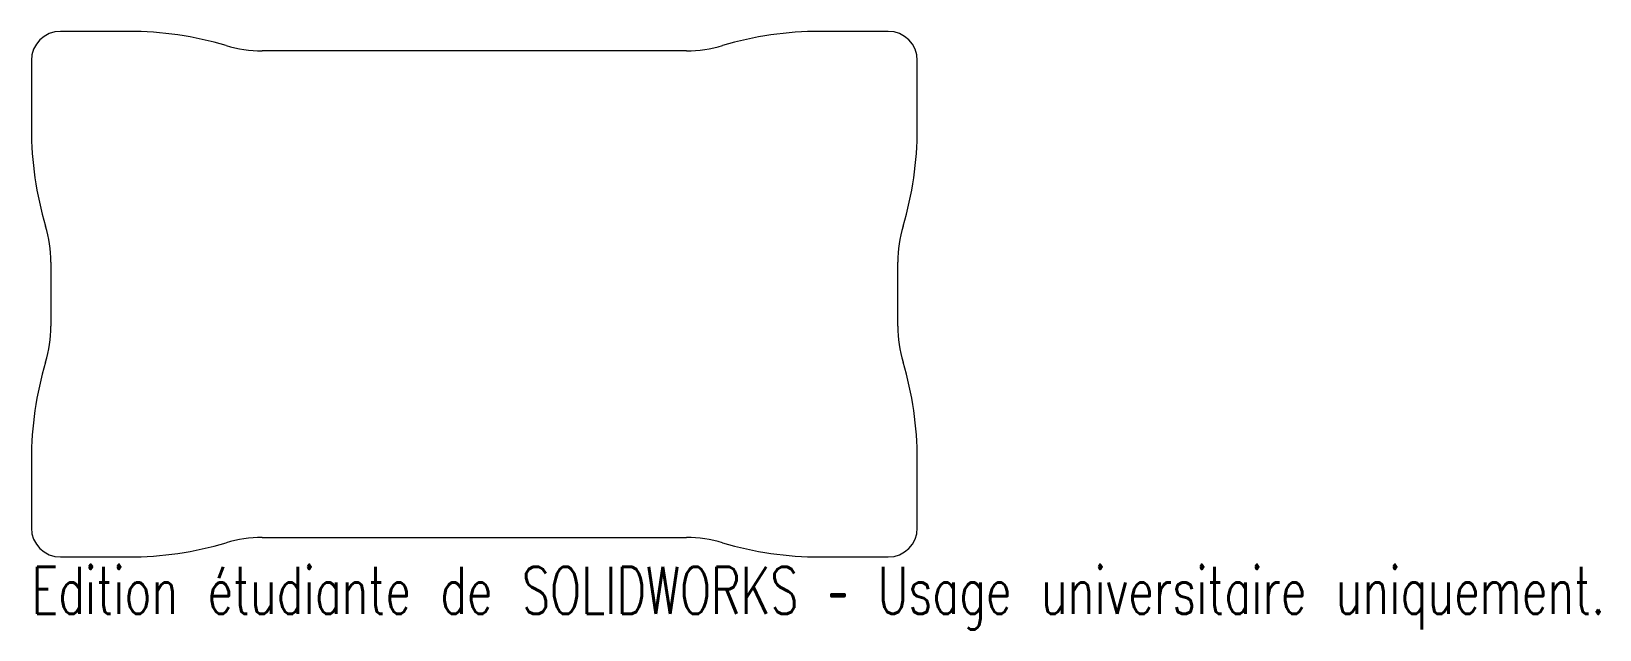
# Model space of a CAD drawing. Header units: millimetres. Extents: x -46 to 116, y -34 to 27.
import ezdxf

# ---------------------------------------------------------------- set-up
doc = ezdxf.new("R2010")
doc.units = ezdxf.units.MM
doc.styles.add('SLDTEXTSTYLE0', font='TXT', dxfattribs={"width": 0.7, "bigfont": 'bigfont'})

msp = doc.modelspace()

# ---------------------------------------------------------------- linework, layer by layer
at = {"color": 7, "linetype": 'Continuous', "lineweight": 15}
for p, q in [((-35.5, 27), (-42.5, 27)), ((42.5, 27), (35.5, 27)), ((21.79, 25), (-21.79, 25)), ((-45.5, 24), (-45.5, 17)), ((45.5, 17), (45.5, 24)), ((-43.5, 3.29), (-43.5, -3.29)), ((43.5, -3.29), (43.5, 3.29)), ((-45.5, -17), (-45.5, -24)), ((45.5, -24), (45.5, -17)), ((-21.79, -25), (21.79, -25)), ((-42.5, -27), (-35.5, -27)), ((35.5, -27), (42.5, -27))]:
    msp.add_line(p, q, dxfattribs=at)
for centre, radius, start, end in [((-42.5, 24), 3, 90, 180), ((-35.5, -8.01), 35.01, 73.401, 90), ((35.5, -8.01), 35.01, 90, 106.599), ((42.5, 24), 3, 0, 90), ((-21.79, 37.99), 12.99, 253.401, 270), ((21.79, 37.99), 12.99, 270, 286.599), ((-10.49, 17), 35.01, 180, 196.599), ((10.49, 17), 35.01, 343.401, 0), ((-56.49, 3.29), 12.99, 0, 16.599), ((56.49, 3.29), 12.99, 163.401, 180), ((-56.49, -3.29), 12.99, 343.401, 0), ((56.49, -3.29), 12.99, 180, 196.599), ((-10.49, -17), 35.01, 163.401, 180), ((10.49, -17), 35.01, 0, 16.599), ((-42.5, -24), 3, 180, 270), ((42.5, -24), 3, 270, 0), ((-35.5, 8.01), 35.01, 270, 286.599), ((-21.79, -37.99), 12.99, 90, 106.599), ((21.79, -37.99), 12.99, 73.401, 90), ((35.5, 8.01), 35.01, 253.401, 270)]:
    msp.add_arc(centre, radius, start, end, dxfattribs=at)

# ---------------------------------------------------------------- texts
at = {"color": 7, "linetype": 'Continuous', "insert": (-45.5, -28.02), "char_height": 4.8336, "attachment_point": 1, "style": 'SLDTEXTSTYLE0'}
msp.add_mtext('Edition étudiante de SOLIDWORKS – Usage universitaire uniquement.', dxfattribs=at)

doc.saveas('drawing.dxf')
